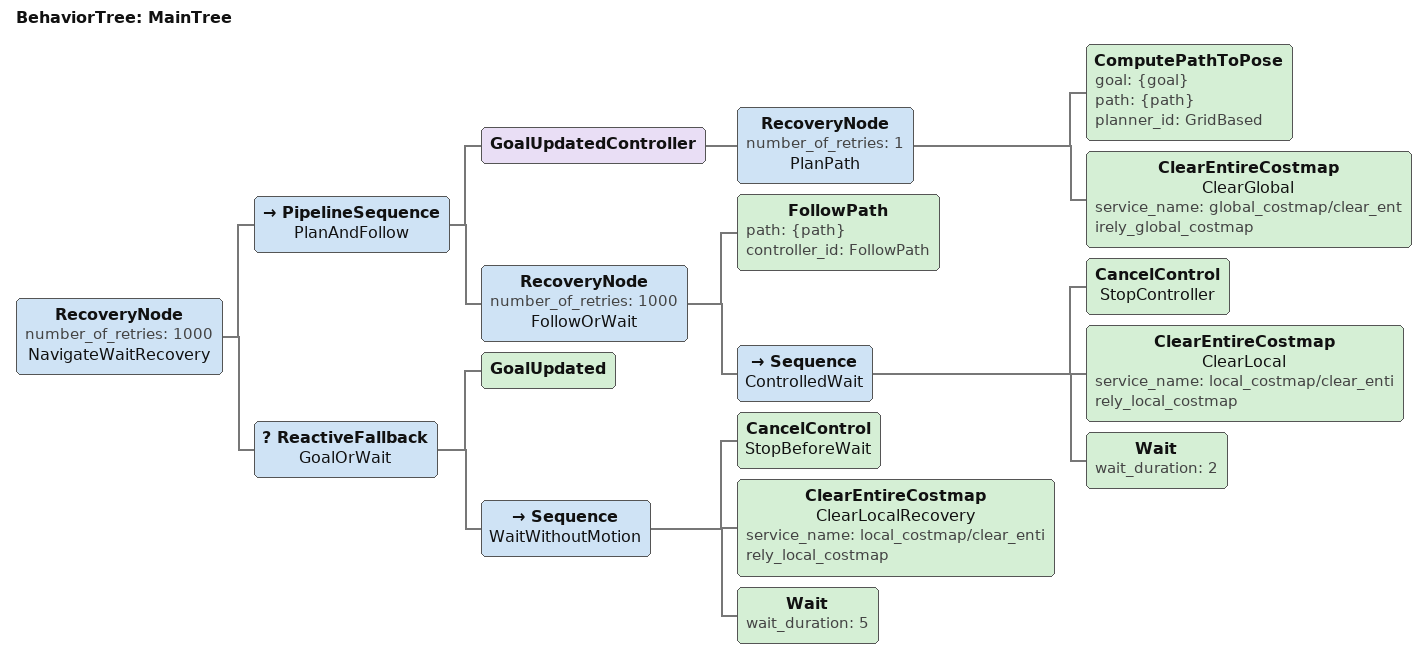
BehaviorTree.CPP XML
<root main_tree_to_execute="MainTree">
  <BehaviorTree ID="MainTree">
    <RecoveryNode number_of_retries="1000" name="NavigateWaitRecovery">
      <PipelineSequence name="PlanAndFollow">
        <GoalUpdatedController>
          <RecoveryNode number_of_retries="1" name="PlanPath">
            <ComputePathToPose goal="{goal}" path="{path}" planner_id="GridBased"/>
            <ClearEntireCostmap name="ClearGlobal"
              service_name="global_costmap/clear_entirely_global_costmap"/>
          </RecoveryNode>
        </GoalUpdatedController>
        <RecoveryNode number_of_retries="1000" name="FollowOrWait">
          <FollowPath path="{path}" controller_id="FollowPath"/>
          <Sequence name="ControlledWait">
            <CancelControl name="StopController"/>
            <ClearEntireCostmap name="ClearLocal"
              service_name="local_costmap/clear_entirely_local_costmap"/>
            <Wait wait_duration="2"/>
          </Sequence>
        </RecoveryNode>
      </PipelineSequence>
      <ReactiveFallback name="GoalOrWait">
        <GoalUpdated/>
        <Sequence name="WaitWithoutMotion">
          <CancelControl name="StopBeforeWait"/>
          <ClearEntireCostmap name="ClearLocalRecovery"
            service_name="local_costmap/clear_entirely_local_costmap"/>
          <Wait wait_duration="5"/>
        </Sequence>
      </ReactiveFallback>
    </RecoveryNode>
  </BehaviorTree>
</root>
